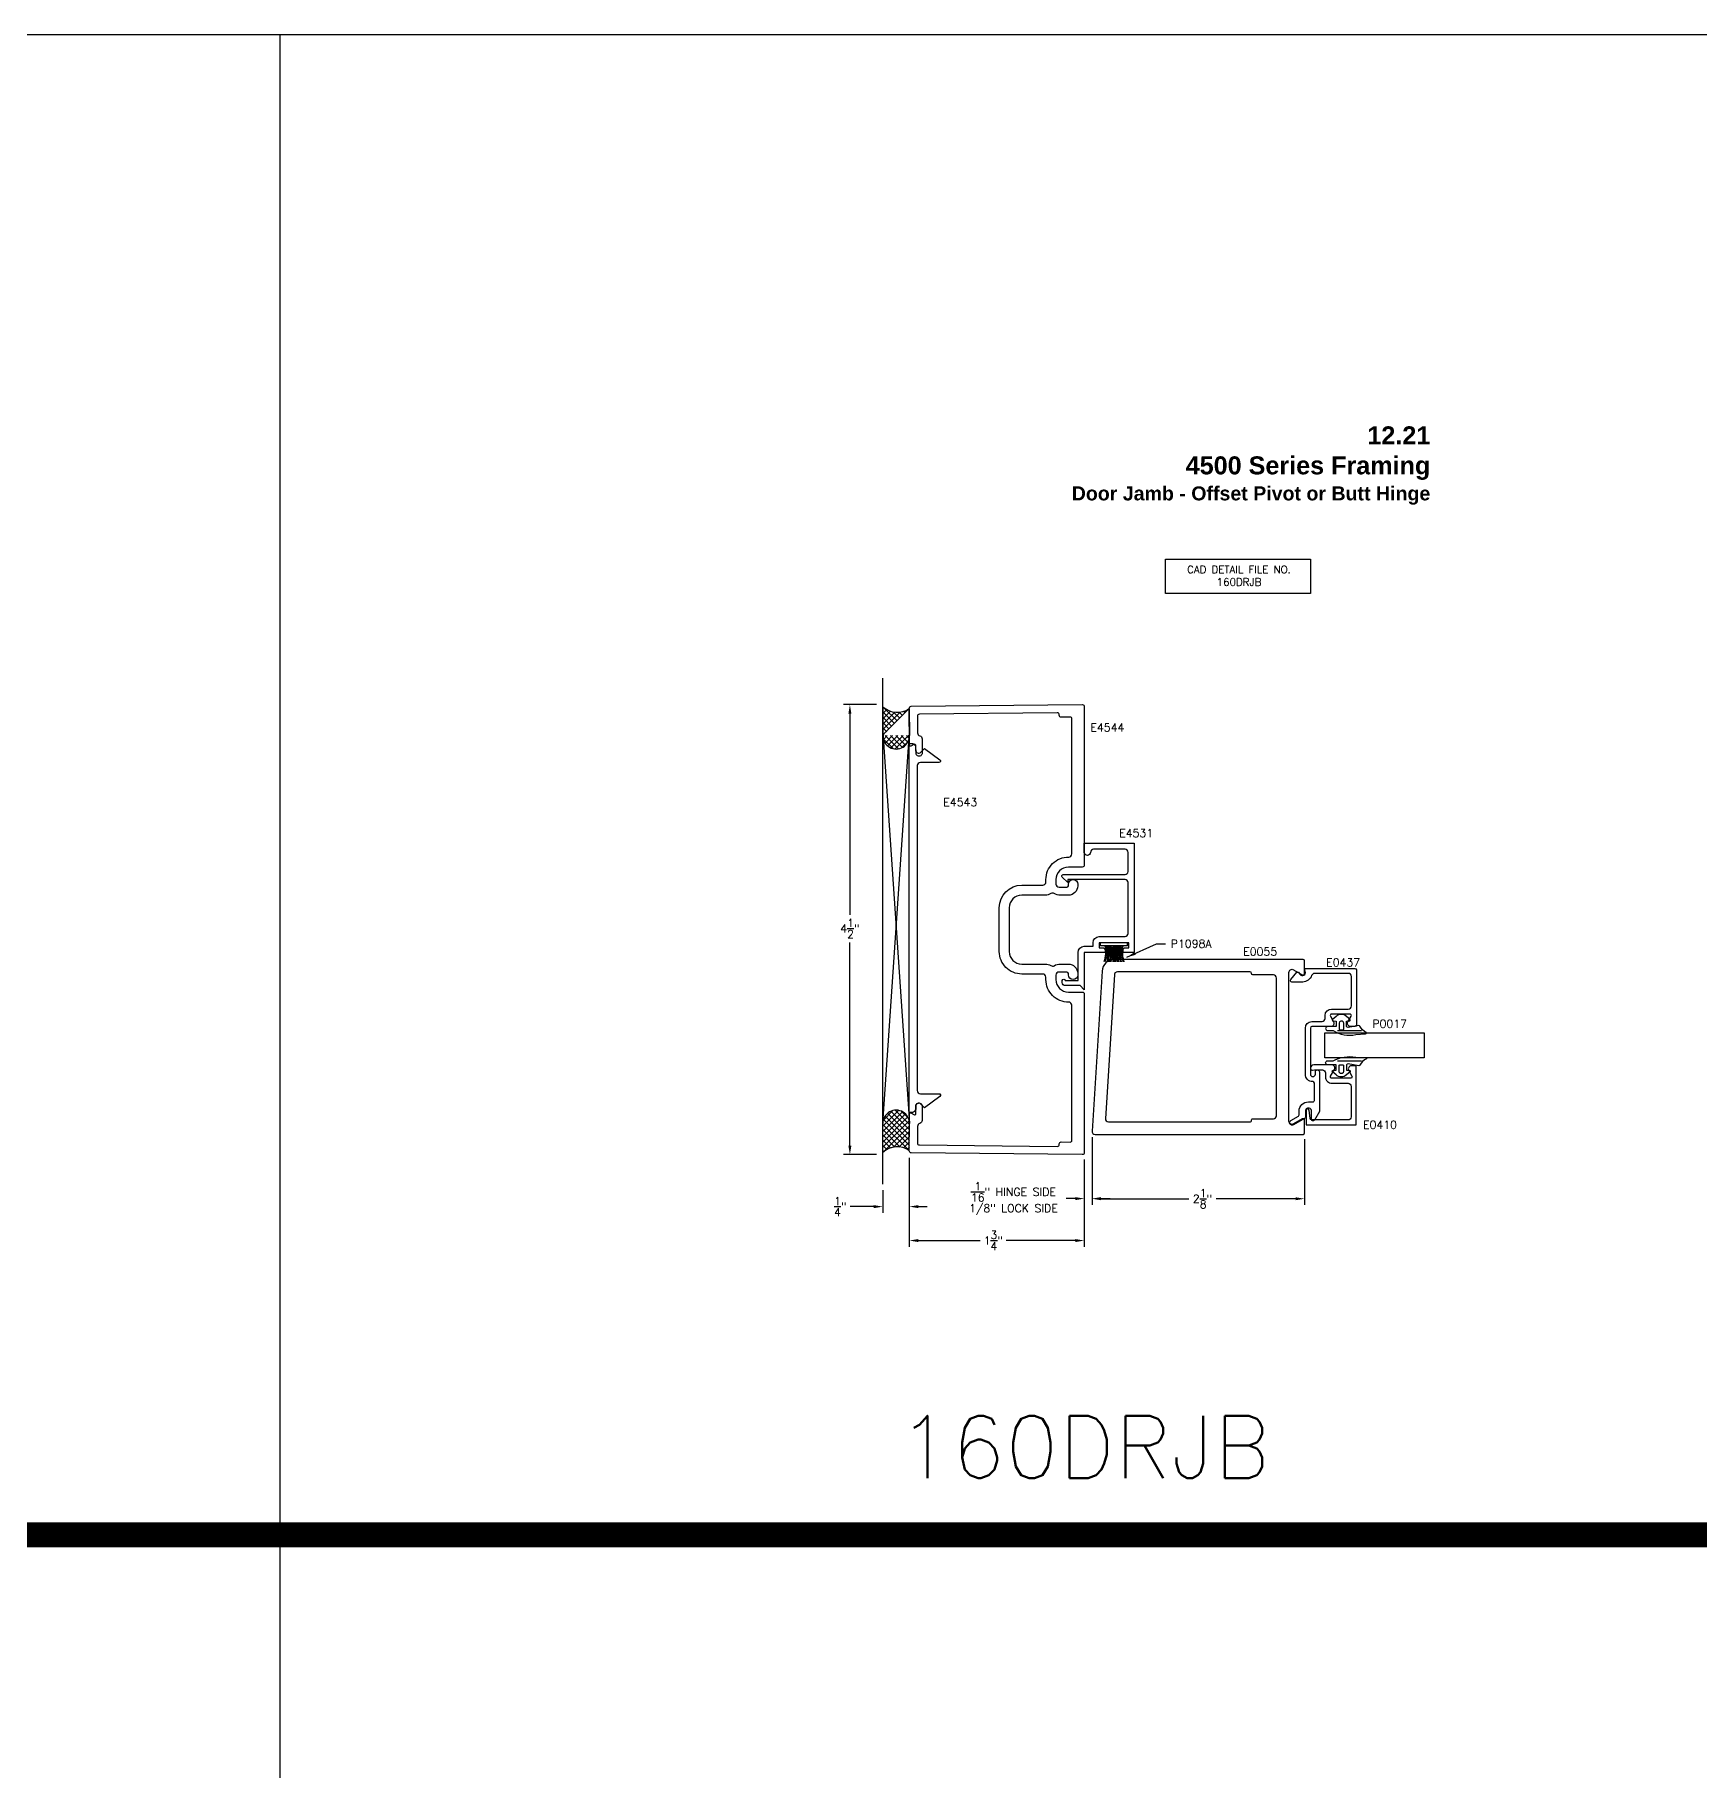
# Model space of a CAD drawing. Extents: x 0 to 139, y 0 to 75.
# Drawn here: x 72.46 to 89.1, y 57.53 to 74.88 of the extents above; entities that cross this region are included whole.
import ezdxf

# ---------------------------------------------------------------- set-up
doc = ezdxf.new("R2010")
doc.units = 0
doc.header["$MEASUREMENT"] = 0
doc.header["$PDMODE"] = 3
doc.layers.get('DEFPOINTS').update_dxf_attribs({"linetype": 'CONTINUOUS'})
for name, color, linetype in [('R-ANNO-DIMS', 3, 'CONTINUOUS'), ('R-ANNO-TEXT', 6, 'CONTINUOUS'), ('R-DET1', 4, 'CONTINUOUS'), ('R-DET2', 2, 'CONTINUOUS'), ('R-DET3', 5, 'CONTINUOUS'), ('R-OTLN', 1, 'CONTINUOUS'), ('R-PAT1', 5, 'CONTINUOUS'), ('TITLE', 7, 'CONTINUOUS')]:
    doc.layers.add(name, color=color, linetype=linetype)
doc.styles.get("Standard").update_dxf_attribs({"font": 'simplex'})
doc.dimstyles.new('1X', dxfattribs={"dimscale": 0, "dimtxt": 0.08, "dimasz": 0.09, "dimexe": 0.0625, "dimexo": 0.0625, "dimgap": 0.045, "dimtad": 0, "dimtih": 1, "dimtoh": 1, "dimdec": 4, "dimzin": 4, "dimtxsty": 'STANDARD', "dimcen": 0, "dimazin": 3, "dimtfac": 1, "dimtdec": 4, "dimtofl": 0, "dimtmove": 0, "dimatfit": 3, "dimtolj": 1, "dimtzin": 4})

# ---------------------------------------------------------------- blocks, each defined once
blk = doc.blocks.new('*D10')
at = {"layer": 'DEFPOINTS', "color": 0}
for p in [(81.20158358435982, 63.71165548333467), (80.93628433141822, 63.38766143942483), (81.20158358435982, 63.16152442432703)]:
    blk.add_point(p, dxfattribs=at)
at = {"layer": 'R-ANNO-DIMS', "color": 0}
for p, q in [((81.20158358435982, 63.64915548333467), (81.20158358435982, 63.09902442432703)), ((80.93628433141822, 63.32516143942483), (80.93628433141822, 63.09902442432703)), ((80.84628433141822, 63.16152442432703), (80.61152242665631, 63.16152442432703)), ((81.29158358435983, 63.16152442432703), (81.38158358435983, 63.16152442432703))]:
    blk.add_line(p, q, dxfattribs=at)
for points in [[(80.84628433141822, 63.17652442432703), (80.84628433141822, 63.14652442432703), (80.93628433141822, 63.16152442432703)], [(81.29158358435983, 63.17652442432703), (81.29158358435983, 63.14652442432703), (81.20158358435982, 63.16152442432703)]]:
    blk.add_solid(points, dxfattribs=at)
at = {"layer": 'R-ANNO-DIMS', "color": 0, "insert": (80.51128433141821, 63.16152442432703), "char_height": 0.08, "attachment_point": 5}
blk.add_mtext('\\A1;{\\H1.000000x;\\S1/4;}"', dxfattribs=at)
blk = doc.blocks.new('*D11')
at = {"layer": 'DEFPOINTS', "color": 0}
for p in [(83.02894642257172, 63.91694983439766), (82.95138605168965, 63.6965160915592), (82.95138605168965, 63.24180182528728)]:
    blk.add_point(p, dxfattribs=at)
at = {"layer": 'R-ANNO-DIMS', "color": 0}
for p, q in [((83.02894642257172, 63.85444983439766), (83.02894642257172, 63.17930182528728)), ((82.95138605168965, 63.6340160915592), (82.95138605168965, 63.17930182528728)), ((82.86138605168965, 63.24180182528728), (82.77138605168966, 63.24180182528728)), ((83.11894642257172, 63.24180182528728), (83.20894642257173, 63.24180182528728))]:
    blk.add_line(p, q, dxfattribs=at)
for points in [[(82.86138605168965, 63.25680182528728), (82.86138605168965, 63.22680182528727), (82.95138605168965, 63.24180182528728)], [(83.11894642257172, 63.25680182528728), (83.11894642257172, 63.22680182528727), (83.02894642257172, 63.24180182528728)]]:
    blk.add_solid(points, dxfattribs=at)
at = {"layer": 'R-ANNO-DIMS', "color": 0, "insert": (82.24257652788013, 63.24180182528728), "char_height": 0.08, "attachment_point": 5}
blk.add_mtext('\\A1;{\\H1.000000x;\\S1/16;}" HINGE SIDE\\P1/8" LOCK SIDE', dxfattribs=at)
blk = doc.blocks.new('*D7')
at = {"layer": 'DEFPOINTS', "color": 0}
for p in [(80.60727351718903, 68.18062454858672), (80.93628433141822, 68.18062454858672), (80.93628433141822, 63.68151666271324)]:
    blk.add_point(p, dxfattribs=at)
at = {"layer": 'R-ANNO-DIMS', "color": 0}
for p, q in [((80.87378433141822, 68.18062454858672), (80.54477351718903, 68.18062454858672)), ((80.60727351718903, 68.09062454858672), (80.60727351718903, 66.08019886378534)), ((80.60727351718903, 63.77151666271325), (80.60727351718903, 65.80353219711867)), ((80.87378433141822, 63.68151666271324), (80.54477351718903, 63.68151666271324))]:
    blk.add_line(p, q, dxfattribs=at)
for points in [[(80.59227351718903, 68.09062454858672), (80.62227351718903, 68.09062454858672), (80.60727351718903, 68.18062454858672)], [(80.59227351718903, 63.77151666271325), (80.62227351718903, 63.77151666271325), (80.60727351718903, 63.68151666271324)]]:
    blk.add_solid(points, dxfattribs=at)
at = {"layer": 'R-ANNO-DIMS', "color": 0, "insert": (80.60727351718901, 65.94186553045202), "char_height": 0.08, "attachment_point": 5}
blk.add_mtext('\\A1;4{\\H1.000000x;\\S1/2;}"', dxfattribs=at)
blk = doc.blocks.new('*D8')
at = {"layer": 'DEFPOINTS', "color": 0}
for p in [(81.20138605168965, 63.6965160915592), (82.95138605168965, 63.6965160915592), (82.95138605168965, 62.8222163736887)]:
    blk.add_point(p, dxfattribs=at)
at = {"layer": 'R-ANNO-DIMS', "color": 0}
for p, q in [((81.20138605168965, 63.6340160915592), (81.20138605168965, 62.7597163736887)), ((82.95138605168965, 63.6340160915592), (82.95138605168965, 62.7597163736887)), ((81.29138605168966, 62.8222163736887), (81.90989138522356, 62.8222163736887)), ((82.86138605168965, 62.8222163736887), (82.17131995665214, 62.8222163736887))]:
    blk.add_line(p, q, dxfattribs=at)
for points in [[(81.29138605168966, 62.8372163736887), (81.29138605168966, 62.8072163736887), (81.20138605168965, 62.8222163736887)], [(82.86138605168965, 62.8372163736887), (82.86138605168965, 62.8072163736887), (82.95138605168965, 62.8222163736887)]]:
    blk.add_solid(points, dxfattribs=at)
at = {"layer": 'R-ANNO-DIMS', "color": 0, "insert": (82.04060567093785, 62.8222163736887), "char_height": 0.08, "attachment_point": 5}
blk.add_mtext('\\A1;1{\\H1.000000x;\\S3/4;}"', dxfattribs=at)
blk = doc.blocks.new('*D9')
at = {"layer": 'DEFPOINTS', "color": 0}
for p in [(83.02888605168965, 63.91501609439766), (85.15388497575083, 63.89901596439766), (83.02888605168965, 63.24040065719355)]:
    blk.add_point(p, dxfattribs=at)
at = {"layer": 'R-ANNO-DIMS', "color": 0}
for p, q in [((83.02888605168965, 63.85251609439766), (83.02888605168965, 63.17790065719355)), ((85.15388497575083, 63.83651596439766), (85.15388497575083, 63.17790065719355)), ((83.11888605168966, 63.24040065719355), (83.996258504152, 63.24040065719355)), ((85.06388497575082, 63.24040065719355), (84.26911564700913, 63.24040065719355))]:
    blk.add_line(p, q, dxfattribs=at)
for points in [[(83.11888605168966, 63.25540065719355), (83.11888605168966, 63.22540065719355), (83.02888605168965, 63.24040065719355)], [(85.06388497575082, 63.25540065719355), (85.06388497575082, 63.22540065719355), (85.15388497575083, 63.24040065719355)]]:
    blk.add_solid(points, dxfattribs=at)
at = {"layer": 'R-ANNO-DIMS', "color": 0, "insert": (84.13268707558056, 63.24040065719355), "char_height": 0.08, "attachment_point": 5}
blk.add_mtext('\\A1;2{\\H1.000000x;\\S1/8;}"', dxfattribs=at)
blk = doc.blocks.new('WEATHERING')
at = {"layer": 'R-DET2'}
for p, q in [((0, 0), (0, -0.269999999999996)), ((0, 0), (0.03000000000000114, 0)), ((0.03000000000000114, 0), (0.03000000000000114, -0.269999999999996)), ((0, -0.1294161102126452), (-0.1600010648952264, -0.1294161102126452)), ((0, -0.1394161102126503), (-0.1600010697052312, -0.1394161102126503)), ((0, -0.269999999999996), (0.03000000000000114, -0.269999999999996))]:
    blk.add_line(p, q, dxfattribs=at)
for centre, radius, start, end in [((-0.06593317143257593, 1.463435427299615), 1.578408836473917, 266.5833386909301, 272.3940514276422), ((-0.06670735199453759, -1.772574552910754), 1.618715771819424, 87.63816944477927, 93.30403926820492), ((-0.06360952381106699, -0.9657715294896008), 0.7996800219156621, 85.43766075853028, 96.92313368274243), ((-0.05582097270530539, 0.313305216998927), 0.361313325534399, 253.2415716931631, 278.8874883035047), ((-0.05583187101008491, 0.3132653876786549), 0.371273507850182, 253.7056211548226, 278.6489114264509), ((-0.05694224954153526, 0.4863363833873535), 0.556501243290052, 259.327756780365, 275.8728900032108), ((-0.05694986737735519, 0.4862913459945304), 0.5664562067768244, 259.5182358253043, 275.7701002247026), ((-0.06288142865132329, 0.6774341747291857), 0.7701746031098835, 262.7556713193035, 274.6831657105258), ((-0.0628874976560212, 0.6773822861455585), 0.7801227140879411, 262.8489856560125, 274.6237624555483), ((-0.0636134300157778, -0.9657389667516583), 0.7896474588577078, 85.37928617092781, 97.01124659872356), ((-0.05759101566243885, -0.7690579463426417), 0.5803914489932034, 84.30528962096227, 100.1630512937317), ((-0.05759591792211438, -0.7690298323731923), 0.5703633354078269, 84.2043305422751, 100.3431869593047), ((-0.05644397576948279, -0.5907686810636221), 0.3799480822492712, 81.45668379755551, 105.8164214145076), ((-0.05645098609787169, -0.5907439148577538), 0.36992332236092, 81.22226176383828, 106.2556226686385)]:
    blk.add_arc(centre, radius, start, end, dxfattribs=at)

msp = doc.modelspace()

# ---------------------------------------------------------------- hatches: boundary and pattern name
at = {"layer": 'R-DET3'}
h = msp.add_hatch(dxfattribs=at)
h.set_pattern_fill('ANSI37', color=256, scale=0.3, style=0)
h.set_pattern_definition([(315, (71.6378009921413, 71.0427963622456), (-0.02651650429449553, -0.02651650429449553), []), (225, (71.6378009921413, 71.0427963622456), (-0.02651650429449553, 0.02651650429449553), [])])
edge = h.paths.add_edge_path()
edge.add_line((80.93628433141822, 68.15936006709153), (80.93655452371587, 67.8708547736428))
edge.add_line((81.20167650674398, 68.1404659008326), (81.20402936740588, 67.8708547736428))
edge.add_arc((81.07029194556088, 67.8708547736428), 0.1337374218449998, 179.9999999997268, 360.9999999999652)
edge.add_arc((81.08111056678896, 68.32029606639576), 0.216506430213313, 228.0159670235147, 303.8396138930021)
h = msp.add_hatch(dxfattribs=at)
h.set_pattern_fill('ANSI37', color=256, scale=0.3, style=0)
h.set_pattern_definition([(45, (71.6378009921413, 60.81997287248751), (-0.02651650429449553, 0.02651650429449553), []), (135, (71.6378009921413, 60.81997287248751), (-0.02651650429449553, -0.02651650429449553), [])])
edge = h.paths.add_edge_path()
edge.add_line((80.93628433141822, 63.70340916764158), (80.93655452371587, 63.9919144610903))
edge.add_line((81.20167650674398, 63.72230333390052), (81.20402936740588, 63.9919144610903))
edge.add_arc((81.07029194556088, 63.9919144610903), 0.1337374218449998, 359.0000000000348, 540.0000000002732)
edge.add_arc((81.08111056678896, 63.54247316833735), 0.216506430213313, 56.16038610699795, 131.9840329764853)

# ---------------------------------------------------------------- linework, layer by layer
at = {"layer": 'R-ANNO-TEXT'}
msp.add_lwpolyline([(83.76152607482479, 69.63500286161846), (85.21300601782, 69.63500286161846), (85.21300601782, 69.29294002211452), (83.76152607482479, 69.29294002211452)], close=True, dxfattribs=at)
at = {"layer": 'R-DET1'}
for points in [[(81.232386171689, 67.79051619155919, -0.4142137513425706), (81.26338619168965, 67.7595161915592), (81.26338610168966, 67.7275151915592, 0.6681815248865435), (81.31630658690682, 67.7055950563442), (81.35422765168965, 67.7435161915592), (81.50734459366383, 67.6295472479299, -0.7220739041827239), (81.49838615168966, 67.6025161915592), (81.31238615168965, 67.6025161915592, 0.414213562373095), (81.28138615168965, 67.5715161915592), (81.28138612168965, 64.3215160915592, 0.414213562373095), (81.31238615168965, 64.2905160615592), (81.49838615168966, 64.29051560148487, -0.7220754185484306), (81.50734455168966, 64.2634844915592), (81.35422765168965, 64.1495161215592), (81.31630645168966, 64.1874371815592, 0.6681788512054427), (81.26338607371196, 64.16551688155921), (81.26338619385396, 64.1335163315592, -0.4142136568547748), (81.23238618168965, 64.1025163293949), (81.20138605168965, 64.1025161915592), (81.20138605168965, 67.7905161915592), (81.23238619168966, 67.7905161915592)], [(85.16141353373865, 64.48631597307359), (85.16141353373865, 64.947319819998, -0.4142135623730961), (85.22641353373865, 65.012319819998), (85.32842653373865, 65.012319819998, 0.414213562373095), (85.35942653373866, 65.043319819998), (85.35942653373866, 65.072319819998, -0.4142135623730971), (85.42442653373865, 65.137319819998), (85.59041253373864, 65.137319819998, 0.4142135623730909), (85.62141253373865, 65.168319819998), (85.62141253373865, 65.462314819998, 0.414213562373097), (85.59041253373866, 65.493314819998), (85.25337216124728, 65.493314819998, 0.3256627348960042), (85.22386376837444, 65.471815069998, -0.3256627348960061), (85.13533858975595, 65.407315819998), (85.02695888282629, 65.407315819998, -0.6370702608074877), (85.0154682161795, 65.4319576341433), (85.07642129404982, 65.50459868367491, -0.4779725156330272), (85.09198179834478, 65.50430179886405), (85.10756271087345, 65.48422508761675, 0.8690679817257174), (85.16083889581537, 65.51473621343247), (85.154895604574, 65.52960651263376, -0.5305087645628392), (85.16418141082052, 65.543317819998), (85.65641553373865, 65.543317819998, -0.414213562373095), (85.67141553373865, 65.528317819998), (85.67141553373865, 64.977315819998, -0.414213562373095), (85.65641553373865, 64.962315819998), (85.61391816649771, 64.962315819998, -0.5773590294055263), (85.58707178633816, 65.00881652554094), (85.61940475923876, 65.06481547860625, 0.577359029405527), (85.60641457529059, 65.087315819998), (85.42442749211574, 65.087315819998, 0.5773411719359663), (85.4114369063748, 65.06481617453257), (85.44376711136704, 65.00881508729323, -0.5773411719359708), (85.41691990083577, 64.962315819998), (85.22641253373865, 64.962315819998, 0.414213562373095), (85.21141253373865, 64.947315819998), (85.21141253373865, 64.486318419998, 0.9999999999999999), (85.26141553373864, 64.486318419998), (85.26141553373864, 64.50832151999799, -0.9999999999999999), (85.30141253373864, 64.50832151999799), (85.30141253373864, 64.111318419998), (85.2514039873559, 64.02469914152468, -0.7673308307992981), (85.22341353373865, 64.03219901584481), (85.22341353373865, 64.11584908921279, 1.005703951557746), (85.16141553374123, 64.11620072002886), (85.1614134634367, 64.05720043413233, -0.2679461651077127), (85.15391315438183, 64.04421040098826), (85.04191066085025, 63.97954928410769, -0.9999753425578025), (85.01691205905624, 64.02284804592384), (85.09191386530125, 64.06615291143704, 0.2679423533374695), (85.09941353373864, 64.07914310106041), (85.09941353373864, 64.116203519998, -0.4142135623730981), (85.19241353373866, 64.209203519998), (85.23641353373864, 64.209203519998, 0.4142135623731037), (85.25141353373866, 64.22420291999799), (85.25141353373866, 64.39631691999939, 0.4142119352166017), (85.2364136170706, 64.41131691999915, -0.414211935216602), (85.16141253373866, 64.486318419998)], [(85.20985025489786, 64.04154449431482), (85.19933285288923, 64.12720048179, 0.9407073484462662), (85.16944485489786, 64.1253724943148), (85.16944495489786, 63.97837349431481), (85.66944493229786, 63.97837349431481), (85.66944493229786, 64.56937289431481), (85.62213839489786, 64.56937448780462, 0.577350309605322), (85.59529161489786, 64.5228744943148), (85.62762336489786, 64.46687249431481, -0.5773499475982407), (85.61463298489787, 64.44437248656975), (85.42748345489787, 64.4443724943148, -0.5773500587095053), (85.41449306910529, 64.46687248611215), (85.4525982589323, 64.53287254972196, 0.5773539268997977), (85.42575155489786, 64.57937299431481), (85.24544515489785, 64.57937289431482, 0.414213562373095), (85.21444515489786, 64.54837289431481), (85.21444504075367, 64.5409874943148, 0.4559911351790257), (85.23154545489786, 64.52613549431481), (85.25444495489785, 64.52937149431482), (85.33148375489786, 64.52937349431481, -0.414213562373095), (85.36248375489785, 64.4983734943148), (85.36248356027221, 64.45956149488072, 0.4157347223605669), (85.42763185489787, 64.39437249431481), (85.58844508489786, 64.39437149431481, -0.414213562373095), (85.61944508489785, 64.3633714943148), (85.61944508489785, 64.05937449431481, -0.414213562373095), (85.58844508489786, 64.0283744943148), (85.22473845489786, 64.02837149431481, -0.3788668861742499), (85.20985025765185, 64.04154349465296)]]:
    msp.add_lwpolyline(points, format="xyb", dxfattribs=at)
msp.add_lwpolyline([(83.15838605168966, 65.70317457358462), (82.95138605168965, 65.70317457358462), (82.95138605168965, 65.32867357358462), (82.90838605168966, 65.37167357358463), (82.76238605168965, 65.37167457358463, -0.414213562373095), (82.73138605168965, 65.40267457358462), (82.73138605168965, 65.42167457358462, -0.9999999999999999), (82.76138605168966, 65.42167457358462), (82.88938605168966, 65.42167457358462), (82.88938605168966, 65.70317457358462, -0.414213562373095), (82.95138605168965, 65.76517457358463), (83.03838605168966, 65.76517457358463), (83.03838705168965, 65.80017457358463, -0.414213562373095), (83.10038705168965, 65.86217457358462), (83.35838605168965, 65.86217357358463, 0.414213562373095), (83.38938605168966, 65.89317357358462), (83.38938605168966, 66.40067257358463, 0.414213562373095), (83.35838605168965, 66.43167257358462), (82.78638605168965, 66.43167257358462), (82.78638605168965, 66.40067257358463), (82.73073551598904, 66.456323037884, -0.6681786379192916), (82.74123605168965, 66.48167357358463), (83.35838605168965, 66.48167257358463, 0.414213562373095), (83.38938605168966, 66.51267257358462), (83.38938605168966, 66.70392357358463, 0.414213562373095), (83.35838605168965, 66.73492357358464), (83.04438605168966, 66.73492357358464, 0.4233808721698679), (83.01338805167353, 66.70292357355237, -0.9999838710978163), (82.95138605168965, 66.70292457358462), (82.95138605168965, 66.79692457358462), (83.45138605168965, 66.79692457358462), (83.45138605168965, 65.70317457358462), (83.33838605168965, 65.70317457358462), (83.33838605168965, 65.72717457358462, -0.414213562373095), (83.36138605168965, 65.75017457358463), (83.39538705168965, 65.75017357358462), (83.39538705168965, 65.80017457358463), (83.10038705168965, 65.80017457358463), (83.10038705168965, 65.75017357358462), (83.13538605168965, 65.75017457358463, -0.414213562373095), (83.15838605168966, 65.72717457358462)], format="xyb", close=True, dxfattribs=at)
at = {"layer": 'R-DET2'}
for points in [[(85.66638040717643, 64.88177406880817), (85.76448897905904, 64.89056343203173, 0.477037012448265), (85.77427003834889, 64.90264450847638, -0.1690634905219287), (85.70536384768869, 64.96460009914973, 0.3788088368526451), (85.69471123097136, 64.972480969686), (85.58939459579936, 64.95326695802775, -0.3462419148266733), (85.57352303837189, 64.96322890500868), (85.57352303837189, 65.01731581999799), (85.60372028431387, 65.01842668507591, 0.6086559015379466), (85.60912365127257, 65.03157142596521), (85.57257101267297, 65.06388209681293, 0.3786170875212405), (85.46947506407079, 65.06388209681293), (85.43292242547119, 65.03157142596521, 0.6086559015379387), (85.43832579242991, 65.01842668507591), (85.46852303837188, 65.01731581999799), (85.46852303837188, 64.96231581999798), (85.38352303837188, 64.96231581999798, 0.9999999999999999), (85.38352303837188, 64.92231581999799), (85.43856254563954, 64.92231581999799, 0.19142789361233)], [(85.51470415604575, 65.0153097951774, 0.341998713119647), (85.49970415604575, 64.99594487844635), (85.49970415604575, 64.93726242008084, 0.414213562373095), (85.50770415604575, 64.92926242008083), (85.53670415604574, 64.92926242008083, 0.4142135623730958), (85.54470415604575, 64.93726242008084), (85.54470415604575, 64.99594487844635, 0.341998713119647), (85.52970415604575, 65.0153097951774, 0.1270166537925822)], [(85.66638029427085, 64.65504067467805), (85.76448886615341, 64.65112502022421, -0.477037012448265), (85.77426991470453, 64.63904393508531, 0.1690634905219287), (85.70536366897274, 64.5770884056619, -0.3788088368526451), (85.6947110452502, 64.56920754459463), (85.58939442715736, 64.58842164986763, 0.3462419148266733), (85.57352286087482, 64.57845971699476), (85.57352281279758, 64.52437280200547), (85.60372005775211, 64.52326191008557, -0.6086559015379466), (85.60912341302661, 64.51011716439328), (85.57257074570643, 64.4778065260368, -0.3786170875212405), (85.4694747971043, 64.47780661767762), (85.43292218722529, 64.51011732101654, -0.6086559015379387), (85.43832556586821, 64.52326205710285), (85.46852281279762, 64.52437289533879), (85.4685228616865, 64.57937289533876), (85.38352286168653, 64.5793729708943, -0.9999999999999999), (85.38352289724207, 64.61937297089429), (85.43856240450971, 64.6193729219703, -0.1729166284098851)], [(85.51352278519994, 64.49332548024225, -0.341998713119647), (85.4985228024132, 64.51269041030662), (85.49852285457537, 64.57137286867211, -0.414213562373095), (85.50652286168648, 64.579372861561), (85.53552286168647, 64.57937283578323, -0.4142135623730958), (85.54352285457536, 64.57137282867211), (85.54352280241318, 64.51269037030661, -0.341998713119647), (85.52852278519994, 64.49332546690893, -0.1270166537925822)]]:
    msp.add_lwpolyline(points, format="xyb", close=True, dxfattribs=at)
for points in [[(85.48271282895067, 64.92231581999799), (85.72248886660684, 64.92256343203174)], [(85.48271268782082, 64.6193728827256), (85.7224887252568, 64.61912505755765)]]:
    msp.add_lwpolyline(points, dxfattribs=at)
msp.add_lwpolyline([(85.35694503653306, 64.8999025851519), (86.35093095726288, 64.8999025851519), (86.35093095726288, 64.6499025851519), (85.35694503653306, 64.6499025851519), (85.35694503653306, 64.8999025851519)], close=True, dxfattribs=at)
at = {"layer": 'R-DET3'}
for p, q in [((80.93628433141822, 63.38766143942483), (80.93628433141822, 68.44407033313385)), ((80.93628433141822, 68.15936006709153), (80.93655452371587, 67.8708547736428)), ((81.20167650674398, 68.1404659008326), (81.20402936740588, 67.8708547736428)), ((80.93628433141822, 67.90108118657346), (81.20402936740588, 63.9919144610903)), ((80.93655452371587, 63.9919144610903), (81.20375917510822, 67.90108118657346)), ((80.93628433141822, 63.70340916764158), (80.93655452371587, 63.9919144610903)), ((81.20167650674398, 63.72230333390052), (81.20402936740588, 63.9919144610903))]:
    msp.add_line(p, q, dxfattribs=at)
for centre, radius, start, end in [((81.08111056678896, 68.32029606639576), 0.216506430213313, 228.0159670235147, 303.8396138930021), ((81.07029194556088, 67.8708547736428), 0.1337374218449998, 179.9999999997268, 0.9999999999651347), ((81.07029194556088, 63.9919144610903), 0.1337374218449998, 359.0000000000348, 180.0000000002732), ((81.08111056678896, 63.54247316833735), 0.216506430213313, 56.16038610699795, 131.9840329764853)]:
    msp.add_arc(centre, radius, start, end, dxfattribs=at)
at = {"layer": 'R-OTLN'}
for points in [[(81.22145192478862, 63.69859148474329, -0.4142135623731082), (81.20162721703731, 63.71876525391454), (81.20487474192345, 64.09089474687623, -0.5773509043424735), (81.21693475734602, 64.09771796013902), (81.24529006303146, 64.08101533585904, 0.5773509043425157), (81.2679025919488, 64.09380886072677), (81.26854305175571, 64.16719828546324, -1.000026774158871), (81.33054077098265, 64.16665723956422), (81.32928953261006, 64.02328964188492, -0.3350127020975429), (81.30653022894865, 63.99367523118227, 0.3350128733440301), (81.28377092512065, 63.96406080138864), (81.28232229372233, 63.7980640849198, 0.4142135623731078), (81.30214700147364, 63.77789031574855), (82.68121152097969, 63.76378945616291, 0.4167718538054356), (82.70138605168965, 63.78378869462419), (82.70138605168965, 63.7884398103045, -0.4167718538054487), (82.72156058239962, 63.80843904876578), (82.81125515365717, 63.80765629610087, 0.4167718538054405), (82.82638605168965, 63.82265572494683), (82.82638605168965, 65.17544643641524, 0.4176721342937116), (82.79502045089149, 65.20644428047022, -0.4176721342937165), (82.56736689671132, 65.43142863248212), (82.56736689671132, 65.45639688658513, 0.41421356237312), (82.53636689671131, 65.48739688658513), (82.32638605168965, 65.48739688658513, -0.414213562373095), (82.10138605168964, 65.71239688658513), (82.10138605168964, 65.93142863248212), (82.10138605168964, 66.15046037837912, -0.414213562373095), (82.32638605168965, 66.37546037837912), (82.53636689671131, 66.37546037837912, 0.4142135623731034), (82.56736689671132, 66.40646037837911), (82.56736689671132, 66.43142863248211, -0.4176721342937255), (82.79502045089149, 66.65641298449391, 0.4176721342937123), (82.82638605168965, 66.68741082854889), (82.82638605168965, 68.0402015400174, 0.4167718538054404), (82.81125515365717, 68.05520096886337), (82.72156058239962, 68.05441821619846, -0.4167718538054491), (82.70138605168965, 68.07441745465974), (82.70138605168965, 68.07906857034006, 0.4167718538054102), (82.68121152097969, 68.09906780880132), (81.30214700147364, 68.08496709927448, 0.4142135623730948), (81.28232229372233, 68.06479333010323), (81.28377092503277, 67.89879662370369, 0.3350130380585983), (81.30653024656387, 67.8691821890293, -0.3350129353105887), (81.32928956799498, 67.83956776580948), (81.3305407718553, 67.69620007546264, -1.000028389141318), (81.26854305262836, 67.69565902956361), (81.26790259163714, 67.76904859000898, 0.5773505075162346), (81.24529007810605, 67.78184212393992), (81.21693474843357, 67.76513953099952, -0.5773505075164169), (81.204874741217, 67.77196274909602), (81.20162721703731, 68.1440921611085, -0.4142135623730818), (81.22145192478862, 68.16426593027975), (82.93121152097969, 68.18125257201987, -0.416771853805436), (82.95138605168965, 68.16125333355859), (82.95138605168965, 66.57642863248212, -0.414213562373043), (82.93138605168966, 66.55642863248212), (82.79236689671131, 66.55642863248212, 0.414213562373095), (82.66736689671131, 66.43142863248212), (82.66736689671131, 66.38646037837911, 0.4142135623730615), (82.69836689671132, 66.35546037837912), (82.77736689671131, 66.35546037837912, 0.414213562373095), (82.79236689671131, 66.37046037837912), (82.79236689671131, 66.38496037837912, -0.9999999999999999), (82.88536689671132, 66.38496037837912), (82.88536689671132, 66.36846037837911, -0.4142135623730838), (82.79236689671131, 66.27546037837912), (82.71236689671132, 66.27546037837912, -0.1319161202486136), (82.64975472699004, 66.29227204165656, 0.2782092012679878), (82.61774033679826, 66.29169381861011, -0.1411141523355899), (82.56136689671132, 66.27546037837912), (82.32638605168965, 66.27546037837912, 0.414213562373095), (82.20138605168965, 66.15046037837912), (82.20138605168965, 65.93142863248212), (82.20138605168965, 65.71239688658513, 0.414213562373095), (82.32638605168965, 65.58739688658513), (82.56136689671132, 65.58739688658513, -0.1411141523355846), (82.61774033679826, 65.57116344635413, 0.2782092012679875), (82.64975472699004, 65.57058522330769, -0.1319161202486175), (82.71236689671132, 65.58739688658513), (82.79236689671131, 65.58739688658513, -0.4142135623731034), (82.88536689671132, 65.49439688658512), (82.88536689671132, 65.47789688658513, -0.9999999999999999), (82.79236689671131, 65.47789688658513), (82.79236689671131, 65.49239688658513, 0.4142135623730777), (82.77736689671131, 65.50739688658513), (82.69836689671132, 65.50739688658513, 0.414213562373095), (82.66736689671131, 65.47639688658512), (82.66736689671131, 65.43142863248212, 0.414213562373095), (82.79236689671131, 65.30642863248212), (82.93138605168966, 65.30642863248212, -0.414213562373147), (82.95138605168965, 65.28642863248213), (82.95138605168965, 63.70160393140566, -0.4167718538054359), (82.93121152097969, 63.68160469294436)], [(85.04438497257172, 65.53025509439766), (85.13126697257172, 65.48009509439765, 0.5803962340603224), (85.15388451139796, 65.49301609439766), (85.15388497257172, 65.61901609439765, 0.414213562373095), (85.13888497257173, 65.63401609439765), (83.25369447257172, 65.63401609439765, 0.3960481196271594), (83.1289378825185, 65.51681309627591), (83.02894642257172, 63.91694983439766, 0.4326163158260334), (83.05988606931007, 63.8840160915592), (85.13888497257173, 63.88401596121856, 0.414213562373095), (85.15388497575083, 63.89901596439766), (85.15388497257172, 64.02501729439766, 0.5803883128761331), (85.13126704460126, 64.0379388722207), (85.04438501046792, 63.98777832875976, -0.5773507397140792), (84.99788497257173, 64.01462509439766), (84.99788478855615, 65.50340809439766, -0.5773491268169532)], [(84.6368859725701, 64.04001609439767), (84.84188597257011, 64.04001609439766, 0.414213562373095), (84.87288597257009, 64.07101609439766), (84.87288597257009, 65.44701609439765, 0.4142135623730867), (84.84188597257011, 65.47801609439766), (84.6378859725701, 65.47801609439766, -0.4133333333333348), (84.62288597257009, 65.49301609439766), (84.62288597257009, 65.49401609439765, 0.4133333333333176), (84.6078859725701, 65.50901609439767), (83.28280920776405, 65.50901609439767, 0.3960499129037737), (83.25186956144177, 65.47994955902148), (83.16200679765686, 64.04194955902148, 0.4326135344545206), (83.19294644397917, 64.00901609439767), (84.6078859725701, 64.00901609439767, 0.423001408951257), (84.62288597257009, 64.02451609439767, -0.4368348564874441)]]:
    msp.add_lwpolyline(points, format="xyb", close=True, dxfattribs=at)
at = {"layer": 'TITLE'}
for p, q in [((133.9080004981786, 74.87895019504157), (5.25, 74.87895019504157)), ((74.90800049817861, 74.87895019504157), (74.90800049817861, 14.87895019504157))]:
    msp.add_line(p, q, dxfattribs=at)
at = {"layer": 'TITLE', "const_width": 0.25}
msp.add_lwpolyline([(0.25, 59.87895019504157), (138.9080004981786, 59.87895019504157)], dxfattribs=at)

# ---------------------------------------------------------------- block references
at = {"layer": 'R-PAT1', "xscale": -1, "rotation": 270}
msp.add_blockref('WEATHERING', (83.38329086934839, 65.77017457358463), dxfattribs=at)

# ---------------------------------------------------------------- texts
at = {"layer": 'R-ANNO-TEXT', "insert": (84.49820833665157, 69.56942011043465), "char_height": 0.075, "width": 1.875, "attachment_point": 2}
msp.add_mtext('CAD DETAIL FILE NO.\\P160DRJB', dxfattribs=at)
at = {"layer": 'R-ANNO-TEXT', "char_height": 0.08, "attachment_point": 6}
for s, insert in [('\\A1;E4544', (83.35219583463052, 67.95240567854269)), ('E4543', (81.88053215200996, 67.20455472026615)), ('\\A1;E4531', (83.63963384623125, 66.89604834918302)), ('\\A1;P1098A', (84.22377888765644, 65.79058548961139)), ('\\A1;E0055', (84.87968776060032, 65.7116715286193)), ('\\A1;E0437', (85.70905720845208, 65.60337762226341)), ('\\A1;P0017', (86.17804444148489, 64.98989147796196)), ('E0410', (86.07803368412652, 63.97994013994884))]:
    msp.add_mtext(s, dxfattribs=dict(at, insert=insert))
at = {"layer": 'TITLE'}
msp.add_text('160DRJB', height=0.625, dxfattribs=at).set_placement((81.08759524687753, 60.44546735879156))
at = {"layer": 'TITLE', "insert": (86.41094808832369, 70.9630301626261, 6.210692218000771), "char_height": 0.18, "width": 7.44, "attachment_point": 3}
msp.add_mtext('{\\fArial|b1|i0|c0|p34;12.21\\P4500 Series Framing\\P\\H0.7778x;Door Jamb - Offset Pivot or Butt Hinge}', dxfattribs=at)

# ---------------------------------------------------------------- dimensions: what is measured, and where the dimension line sits
at = {"layer": 'R-ANNO-DIMS'}
for base, p1, p2, angle, picture, middle in [((80.60727351718903, 68.18062454858672), (80.93628433141822, 63.68151666271324), (80.93628433141822, 68.18062454858672), 90, '*D7', (80.60727351718901, 65.94186553045202)), ((83.02888605168965, 63.24040065719355), (85.15388497575083, 63.89901596439766), (83.02888605168965, 63.91501609439766), 180, '*D9', (84.13268707558056, 63.24040065719355)), ((81.20158358435982, 63.16152442432703), (80.93628433141822, 63.38766143942483), (81.20158358435982, 63.71165548333467), 180, '*D10', (80.51128433141821, 63.16152442432703)), ((82.95138605168965, 62.8222163736887), (81.20138605168965, 63.6965160915592), (82.95138605168965, 63.6965160915592), 180, '*D8', (82.04060567093785, 62.8222163736887))]:
    dim = msp.add_linear_dim(base=base, p1=p1, p2=p2, angle=angle, dimstyle='1X', override={"dimscale": 1, "dimpost": '"'}, dxfattribs=at)
    dim.commit()
    dim.dimension.update_dxf_attribs({"geometry": picture, "text_midpoint": middle, "dimtype": 160})
dim = msp.add_linear_dim(base=(82.95138605168965, 63.24180182528728), p1=(83.02894642257172, 63.91694983439766), p2=(82.95138605168965, 63.6965160915592), angle=180, text='<> HINGE SIDE\\P1/8" LOCK SIDE', dimstyle='1X', override={"dimscale": 1, "dimpost": '"'}, dxfattribs=at)
dim.commit()
dim.dimension.update_dxf_attribs({"geometry": '*D11', "text_midpoint": (82.24257652788013, 63.24180182528728)})

# ---------------------------------------------------------------- leaders
at = {"layer": 'R-ANNO-TEXT'}
msp.add_leader([(83.37706499797838, 65.65550741313918), (83.67199815831248, 65.78839843436374), (83.76199815831248, 65.78839843436374)], dimstyle='1X', override={"dimscale": 1}, dxfattribs=at)

doc.saveas('drawing.dxf')
